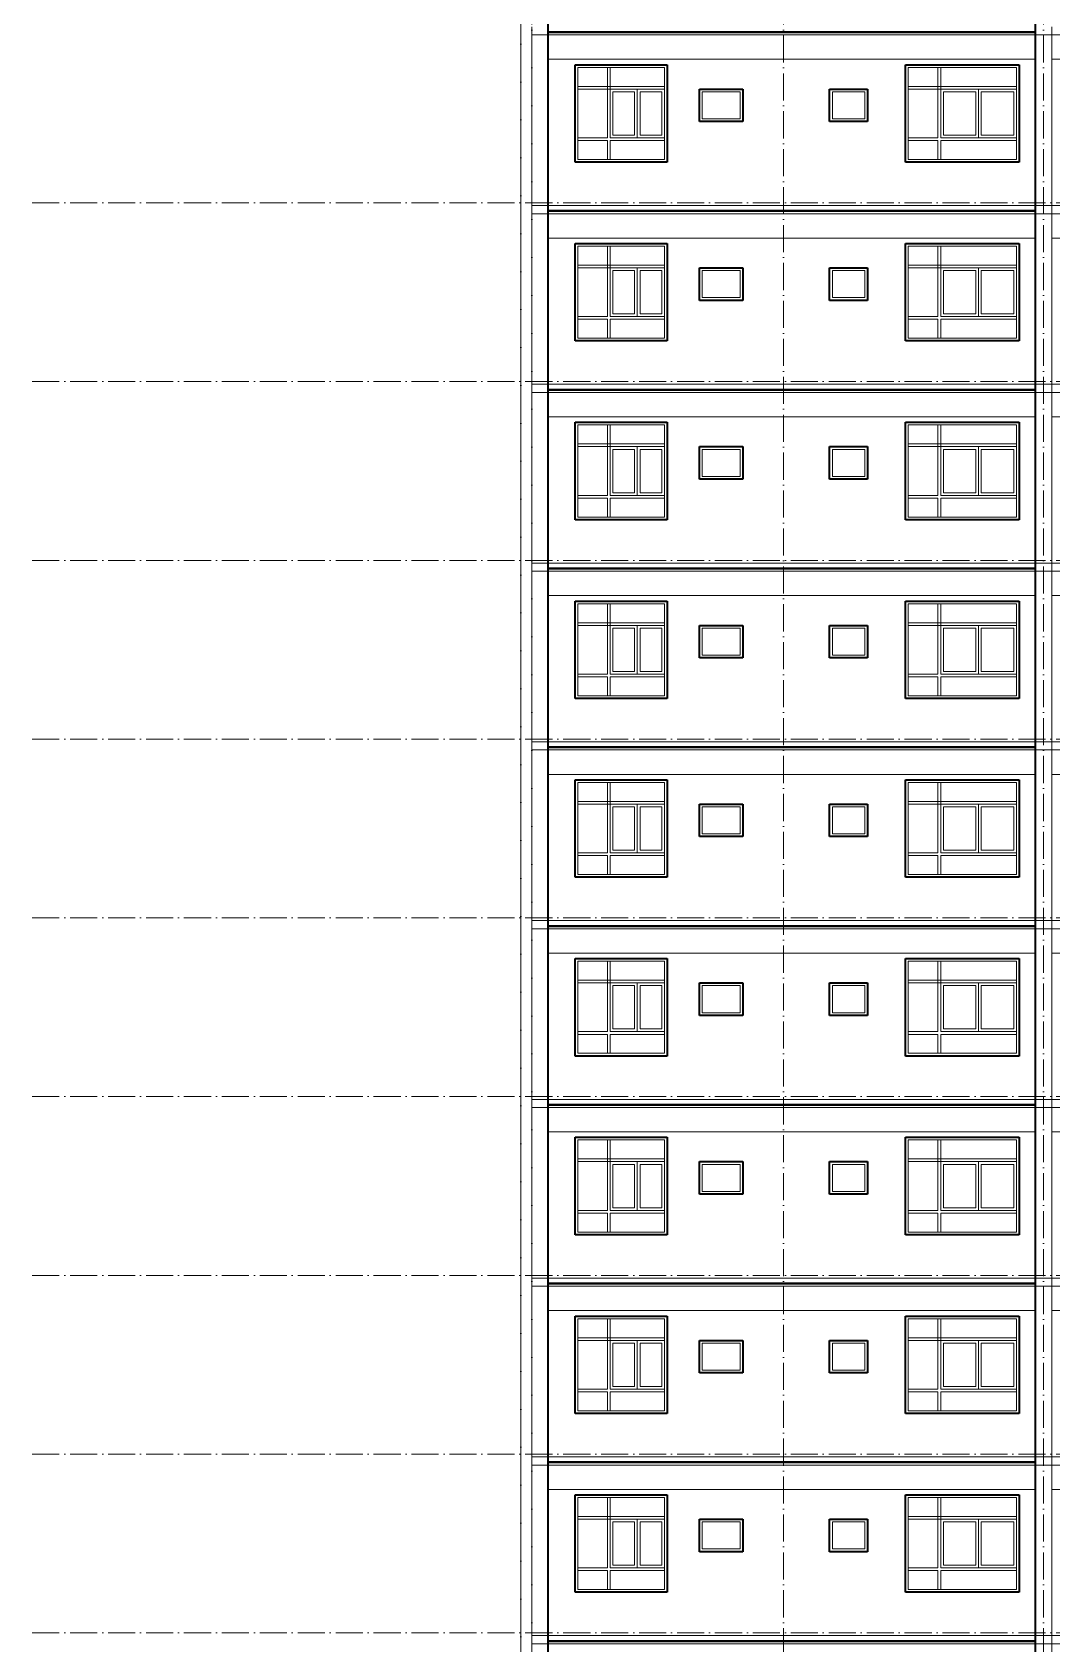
# Model space of a CAD drawing. Header units: millimetres. Extents: x -8482 to 130249, y -7482 to 93550.
# Drawn here: x 68842 to 87661, y 38200 to 67950 of the extents above; entities that cross this region are included whole.
import ezdxf

# ---------------------------------------------------------------- set-up
doc = ezdxf.new("R2010")
doc.units = ezdxf.units.MM
doc.linetypes.add('Grid Line', pattern=[14, 10, -2, 0, -2])
for name, color, linetype, lineweight in [('CUA', 31, 'Continuous', 9), ('NET CAT', 3, 'Continuous', 5), ('NET CATConcrete', 3, 'Continuous', 5), ('NET-THAY', 2, 'Continuous', 9), ('TRUC', 225, 'Continuous', 5)]:
    doc.layers.add(name, color=color, linetype=linetype, lineweight=lineweight)

# ---------------------------------------------------------------- blocks, each defined once
blk = doc.blocks.new('ALC1807-ASCENT PLAZA-TANG DIEN HINH-TANG 5_rvt-23-MẶT ĐỨNG TRỤC Q-A')
at = {"layer": 'NET-THAY', "color": 50, "lineweight": 35}
for p, q in [((-36000, 38250), (-42100, 38250)), ((-42100, 38250), (-42100, 34950)), ((-35550, 38250), (-36000, 38250)), ((-33100, 38250), (-35550, 38250)), ((-33100, 34950), (-33100, 38250))]:
    blk.add_line(p, q, dxfattribs=at)
blk = doc.blocks.new('X-PHONG NGU 2 - X-PHONG NGU 2_Recovery_-60158-MẶT ĐỨNG TRỤC Q-A')
at = {"layer": 'CUA', "color": 90}
for p, q in [((-35500, 24450), (-35500, 22650)), ((-33400, 24450), (-35500, 24450)), ((-35450, 24400), (-33450, 24400)), ((-35450, 22700), (-35450, 24400)), ((-34850, 24400), (-34900, 24400)), ((-34900, 24400), (-34900, 23100)), ((-34850, 23100), (-34850, 24400)), ((-33450, 24400), (-33450, 22700)), ((-33400, 22650), (-33400, 24450)), ((-33450, 24050), (-35450, 24050)), ((-35450, 24050), (-35450, 24000)), ((-35450, 24000), (-33450, 24000)), ((-34150, 24000), (-34850, 24000)), ((-34850, 24000), (-34850, 23100)), ((-34800, 23150), (-34800, 23950)), ((-34800, 23950), (-34200, 23950)), ((-34200, 23950), (-34200, 23150)), ((-34150, 23100), (-34150, 24000)), ((-34100, 23950), (-33500, 23950)), ((-34100, 23150), (-34100, 23950)), ((-33500, 23950), (-33500, 23150)), ((-33450, 24000), (-33450, 24050)), ((-34900, 23100), (-35450, 23100)), ((-35450, 23100), (-35450, 23050)), ((-35450, 23050), (-34900, 23050)), ((-34900, 23050), (-34900, 22700)), ((-33450, 23100), (-34850, 23100)), ((-34850, 23100), (-34150, 23100)), ((-34850, 22700), (-34850, 23050)), ((-34850, 23050), (-33450, 23050)), ((-34200, 23150), (-34800, 23150)), ((-33500, 23150), (-34100, 23150)), ((-33450, 23050), (-33450, 23100)), ((-35500, 22650), (-33400, 22650)), ((-33450, 22700), (-35450, 22700)), ((-34900, 22700), (-34850, 22700))]:
    blk.add_line(p, q, dxfattribs=at)
blk = doc.blocks.new('X-PHONG NGU 2 - X-PHONG NGU 2_Recovery_ 2-194950-MẶT ĐỨNG TRỤC Q-A')
at = {"layer": 'CUA', "color": 90}
for p, q in [((-41600, 24450), (-41600, 22650)), ((-39900, 24450), (-41600, 24450)), ((-41550, 24400), (-39950, 24400)), ((-41550, 22700), (-41550, 24400)), ((-40950, 24400), (-41000, 24400)), ((-41000, 24400), (-41000, 23100)), ((-40950, 23100), (-40950, 24400)), ((-39950, 24400), (-39950, 22700)), ((-39900, 22650), (-39900, 24450)), ((-39950, 24050), (-41550, 24050)), ((-41550, 24050), (-41550, 24000)), ((-41550, 24000), (-39950, 24000)), ((-40450, 24000), (-40950, 24000)), ((-40950, 24000), (-40950, 23100)), ((-40900, 23150), (-40900, 23950)), ((-40900, 23950), (-40500, 23950)), ((-40500, 23950), (-40500, 23150)), ((-40450, 23100), (-40450, 24000)), ((-40400, 23950), (-40000, 23950)), ((-40400, 23150), (-40400, 23950)), ((-40000, 23950), (-40000, 23150)), ((-39950, 24000), (-39950, 24050)), ((-41000, 23100), (-41550, 23100)), ((-41550, 23100), (-41550, 23050)), ((-41550, 23050), (-41000, 23050)), ((-41000, 23050), (-41000, 22700)), ((-39950, 23100), (-40950, 23100)), ((-40950, 23100), (-40450, 23100)), ((-40950, 22700), (-40950, 23050)), ((-40950, 23050), (-39950, 23050)), ((-40500, 23150), (-40900, 23150)), ((-40000, 23150), (-40400, 23150)), ((-39950, 23050), (-39950, 23100)), ((-41600, 22650), (-39900, 22650)), ((-39950, 22700), (-41550, 22700)), ((-41000, 22700), (-40950, 22700))]:
    blk.add_line(p, q, dxfattribs=at)
blk = doc.blocks.new('X-PHONG WC - X-PHONG WC 2-60240-MẶT ĐỨNG TRỤC Q-A')
at = {"layer": 'CUA', "color": 90}
for p, q in [((-38500, 24000), (-39300, 24000)), ((-39300, 24000), (-39300, 23400)), ((-39250, 23450), (-39250, 23950)), ((-39250, 23950), (-38550, 23950)), ((-38550, 23950), (-38550, 23450)), ((-38500, 23400), (-38500, 24000)), ((-39300, 23400), (-38500, 23400)), ((-38550, 23450), (-39250, 23450))]:
    blk.add_line(p, q, dxfattribs=at)
blk = doc.blocks.new('X-PHONG WC - X-PHONG WC 3-194951-MẶT ĐỨNG TRỤC Q-A')
at = {"layer": 'CUA', "color": 90}
for p, q in [((-36200, 24000), (-36900, 24000)), ((-36900, 24000), (-36900, 23400)), ((-36850, 23450), (-36850, 23950)), ((-36850, 23950), (-36250, 23950)), ((-36250, 23950), (-36250, 23450)), ((-36200, 23400), (-36200, 24000)), ((-36900, 23400), (-36200, 23400)), ((-36250, 23450), (-36850, 23450))]:
    blk.add_line(p, q, dxfattribs=at)
blk = doc.blocks.new('ALC1807-ASCENT PLAZA-TANG DIEN HINH-TANG 5_rvt-24-MẶT ĐỨNG TRỤC Q-A')
at = {"layer": 'NET-THAY', "color": 50, "lineweight": 35}
for p, q in [((-36000, 41550), (-42100, 41550)), ((-42100, 41550), (-42100, 38250)), ((-35550, 41550), (-36000, 41550)), ((-33100, 41550), (-35550, 41550)), ((-33100, 38250), (-33100, 41550)), ((-41600, 39150), (-41600, 40950)), ((-41600, 40950), (-39900, 40950)), ((-39900, 40950), (-39900, 39150)), ((-35500, 39150), (-35500, 40950)), ((-35500, 40950), (-33400, 40950)), ((-33400, 40950), (-33400, 39150)), ((-39300, 39900), (-39300, 40500)), ((-39300, 40500), (-38500, 40500)), ((-38500, 40500), (-38500, 39900)), ((-36900, 39900), (-36900, 40500)), ((-36900, 40500), (-36200, 40500)), ((-36200, 40500), (-36200, 39900)), ((-38500, 39900), (-39300, 39900)), ((-36200, 39900), (-36900, 39900)), ((-39900, 39150), (-41600, 39150)), ((-33400, 39150), (-35500, 39150)), ((-42100, 38250), (-36000, 38250)), ((-36000, 38250), (-35550, 38250)), ((-35550, 38250), (-33100, 38250))]:
    blk.add_line(p, q, dxfattribs=at)
at = {"color": 50, "lineweight": 35}
for name in ['X-PHONG NGU 2 - X-PHONG NGU 2_Recovery_ 2-194950-MẶT ĐỨNG TRỤC Q-A', 'X-PHONG NGU 2 - X-PHONG NGU 2_Recovery_-60158-MẶT ĐỨNG TRỤC Q-A', 'X-PHONG WC - X-PHONG WC 2-60240-MẶT ĐỨNG TRỤC Q-A', 'X-PHONG WC - X-PHONG WC 3-194951-MẶT ĐỨNG TRỤC Q-A']:
    blk.add_blockref(name, (0, 16500), dxfattribs=at)
blk = doc.blocks.new('ALC1807-ASCENT PLAZA-TANG DIEN HINH-TANG 5_rvt-25-MẶT ĐỨNG TRỤC Q-A')
at = {"layer": 'NET-THAY', "color": 50, "lineweight": 35}
for p, q in [((-36000, 44850), (-42100, 44850)), ((-42100, 44850), (-42100, 41550)), ((-35550, 44850), (-36000, 44850)), ((-33100, 44850), (-35550, 44850)), ((-33100, 41550), (-33100, 44850)), ((-41600, 42450), (-41600, 44250)), ((-41600, 44250), (-39900, 44250)), ((-39900, 44250), (-39900, 42450)), ((-35500, 42450), (-35500, 44250)), ((-35500, 44250), (-33400, 44250)), ((-33400, 44250), (-33400, 42450)), ((-39300, 43200), (-39300, 43800)), ((-39300, 43800), (-38500, 43800)), ((-38500, 43800), (-38500, 43200)), ((-36900, 43200), (-36900, 43800)), ((-36900, 43800), (-36200, 43800)), ((-36200, 43800), (-36200, 43200)), ((-38500, 43200), (-39300, 43200)), ((-36200, 43200), (-36900, 43200)), ((-39900, 42450), (-41600, 42450)), ((-33400, 42450), (-35500, 42450)), ((-42100, 41550), (-36000, 41550)), ((-36000, 41550), (-35550, 41550)), ((-35550, 41550), (-33100, 41550))]:
    blk.add_line(p, q, dxfattribs=at)
at = {"color": 50, "lineweight": 35}
for name in ['X-PHONG NGU 2 - X-PHONG NGU 2_Recovery_ 2-194950-MẶT ĐỨNG TRỤC Q-A', 'X-PHONG NGU 2 - X-PHONG NGU 2_Recovery_-60158-MẶT ĐỨNG TRỤC Q-A', 'X-PHONG WC - X-PHONG WC 2-60240-MẶT ĐỨNG TRỤC Q-A', 'X-PHONG WC - X-PHONG WC 3-194951-MẶT ĐỨNG TRỤC Q-A']:
    blk.add_blockref(name, (0, 19800), dxfattribs=at)
blk = doc.blocks.new('ALC1807-ASCENT PLAZA-TANG DIEN HINH-TANG 5_rvt-26-MẶT ĐỨNG TRỤC Q-A')
at = {"layer": 'NET-THAY', "color": 50, "lineweight": 35}
for p, q in [((-36000, 48150), (-42100, 48150)), ((-42100, 48150), (-42100, 44850)), ((-35550, 48150), (-36000, 48150)), ((-33100, 48150), (-35550, 48150)), ((-33100, 44850), (-33100, 48150)), ((-41600, 45750), (-41600, 47550)), ((-41600, 47550), (-39900, 47550)), ((-39900, 47550), (-39900, 45750)), ((-35500, 45750), (-35500, 47550)), ((-35500, 47550), (-33400, 47550)), ((-33400, 47550), (-33400, 45750)), ((-39300, 46500), (-39300, 47100)), ((-39300, 47100), (-38500, 47100)), ((-38500, 47100), (-38500, 46500)), ((-36900, 46500), (-36900, 47100)), ((-36900, 47100), (-36200, 47100)), ((-36200, 47100), (-36200, 46500)), ((-38500, 46500), (-39300, 46500)), ((-36200, 46500), (-36900, 46500)), ((-39900, 45750), (-41600, 45750)), ((-33400, 45750), (-35500, 45750)), ((-42100, 44850), (-36000, 44850)), ((-36000, 44850), (-35550, 44850)), ((-35550, 44850), (-33100, 44850))]:
    blk.add_line(p, q, dxfattribs=at)
at = {"color": 50, "lineweight": 35}
for name in ['X-PHONG NGU 2 - X-PHONG NGU 2_Recovery_ 2-194950-MẶT ĐỨNG TRỤC Q-A', 'X-PHONG NGU 2 - X-PHONG NGU 2_Recovery_-60158-MẶT ĐỨNG TRỤC Q-A', 'X-PHONG WC - X-PHONG WC 2-60240-MẶT ĐỨNG TRỤC Q-A', 'X-PHONG WC - X-PHONG WC 3-194951-MẶT ĐỨNG TRỤC Q-A']:
    blk.add_blockref(name, (0, 23100), dxfattribs=at)
blk = doc.blocks.new('ALC1807-ASCENT PLAZA-TANG DIEN HINH-TANG 5_rvt-27-MẶT ĐỨNG TRỤC Q-A')
at = {"layer": 'NET-THAY', "color": 50, "lineweight": 35}
for p, q in [((-36000, 51450), (-42100, 51450)), ((-42100, 51450), (-42100, 48150)), ((-35550, 51450), (-36000, 51450)), ((-33100, 51450), (-35550, 51450)), ((-33100, 48150), (-33100, 51450)), ((-41600, 49050), (-41600, 50850)), ((-41600, 50850), (-39900, 50850)), ((-39900, 50850), (-39900, 49050)), ((-35500, 49050), (-35500, 50850)), ((-35500, 50850), (-33400, 50850)), ((-33400, 50850), (-33400, 49050)), ((-39300, 49800), (-39300, 50400)), ((-39300, 50400), (-38500, 50400)), ((-38500, 50400), (-38500, 49800)), ((-36900, 49800), (-36900, 50400)), ((-36900, 50400), (-36200, 50400)), ((-36200, 50400), (-36200, 49800)), ((-38500, 49800), (-39300, 49800)), ((-36200, 49800), (-36900, 49800)), ((-39900, 49050), (-41600, 49050)), ((-33400, 49050), (-35500, 49050)), ((-42100, 48150), (-36000, 48150)), ((-36000, 48150), (-35550, 48150)), ((-35550, 48150), (-33100, 48150))]:
    blk.add_line(p, q, dxfattribs=at)
at = {"color": 50, "lineweight": 35}
for name in ['X-PHONG NGU 2 - X-PHONG NGU 2_Recovery_ 2-194950-MẶT ĐỨNG TRỤC Q-A', 'X-PHONG NGU 2 - X-PHONG NGU 2_Recovery_-60158-MẶT ĐỨNG TRỤC Q-A', 'X-PHONG WC - X-PHONG WC 2-60240-MẶT ĐỨNG TRỤC Q-A', 'X-PHONG WC - X-PHONG WC 3-194951-MẶT ĐỨNG TRỤC Q-A']:
    blk.add_blockref(name, (0, 26400), dxfattribs=at)
blk = doc.blocks.new('ALC1807-ASCENT PLAZA-TANG DIEN HINH-TANG 5_rvt-28-MẶT ĐỨNG TRỤC Q-A')
at = {"layer": 'NET-THAY', "color": 50, "lineweight": 35}
for p, q in [((-36000, 54750), (-42100, 54750)), ((-42100, 54750), (-42100, 51450)), ((-35550, 54750), (-36000, 54750)), ((-33100, 54750), (-35550, 54750)), ((-33100, 51450), (-33100, 54750)), ((-41600, 52350), (-41600, 54150)), ((-41600, 54150), (-39900, 54150)), ((-39900, 54150), (-39900, 52350)), ((-35500, 52350), (-35500, 54150)), ((-35500, 54150), (-33400, 54150)), ((-33400, 54150), (-33400, 52350)), ((-39300, 53100), (-39300, 53700)), ((-39300, 53700), (-38500, 53700)), ((-38500, 53700), (-38500, 53100)), ((-36900, 53100), (-36900, 53700)), ((-36900, 53700), (-36200, 53700)), ((-36200, 53700), (-36200, 53100)), ((-38500, 53100), (-39300, 53100)), ((-36200, 53100), (-36900, 53100)), ((-39900, 52350), (-41600, 52350)), ((-33400, 52350), (-35500, 52350)), ((-42100, 51450), (-36000, 51450)), ((-36000, 51450), (-35550, 51450)), ((-35550, 51450), (-33100, 51450))]:
    blk.add_line(p, q, dxfattribs=at)
at = {"color": 50, "lineweight": 35}
for name in ['X-PHONG NGU 2 - X-PHONG NGU 2_Recovery_ 2-194950-MẶT ĐỨNG TRỤC Q-A', 'X-PHONG NGU 2 - X-PHONG NGU 2_Recovery_-60158-MẶT ĐỨNG TRỤC Q-A', 'X-PHONG WC - X-PHONG WC 2-60240-MẶT ĐỨNG TRỤC Q-A', 'X-PHONG WC - X-PHONG WC 3-194951-MẶT ĐỨNG TRỤC Q-A']:
    blk.add_blockref(name, (0, 29700), dxfattribs=at)
blk = doc.blocks.new('ALC1807-ASCENT PLAZA-TANG DIEN HINH-TANG 5_rvt-29-MẶT ĐỨNG TRỤC Q-A')
at = {"layer": 'NET-THAY', "color": 50, "lineweight": 35}
for p, q in [((-36000, 58050), (-42100, 58050)), ((-42100, 58050), (-42100, 54750)), ((-35550, 58050), (-36000, 58050)), ((-33100, 58050), (-35550, 58050)), ((-33100, 54750), (-33100, 58050)), ((-41600, 55650), (-41600, 57450)), ((-41600, 57450), (-39900, 57450)), ((-39900, 57450), (-39900, 55650)), ((-35500, 55650), (-35500, 57450)), ((-35500, 57450), (-33400, 57450)), ((-33400, 57450), (-33400, 55650)), ((-39300, 56400), (-39300, 57000)), ((-39300, 57000), (-38500, 57000)), ((-38500, 57000), (-38500, 56400)), ((-36900, 56400), (-36900, 57000)), ((-36900, 57000), (-36200, 57000)), ((-36200, 57000), (-36200, 56400)), ((-38500, 56400), (-39300, 56400)), ((-36200, 56400), (-36900, 56400)), ((-39900, 55650), (-41600, 55650)), ((-33400, 55650), (-35500, 55650)), ((-42100, 54750), (-36000, 54750)), ((-36000, 54750), (-35550, 54750)), ((-35550, 54750), (-33100, 54750))]:
    blk.add_line(p, q, dxfattribs=at)
at = {"color": 50, "lineweight": 35}
for name in ['X-PHONG NGU 2 - X-PHONG NGU 2_Recovery_ 2-194950-MẶT ĐỨNG TRỤC Q-A', 'X-PHONG NGU 2 - X-PHONG NGU 2_Recovery_-60158-MẶT ĐỨNG TRỤC Q-A', 'X-PHONG WC - X-PHONG WC 2-60240-MẶT ĐỨNG TRỤC Q-A', 'X-PHONG WC - X-PHONG WC 3-194951-MẶT ĐỨNG TRỤC Q-A']:
    blk.add_blockref(name, (0, 33000), dxfattribs=at)
blk = doc.blocks.new('ALC1807-ASCENT PLAZA-TANG DIEN HINH-TANG 5_rvt-30-MẶT ĐỨNG TRỤC Q-A')
at = {"layer": 'NET-THAY', "color": 50, "lineweight": 35}
for p, q in [((-36000, 61350), (-42100, 61350)), ((-42100, 61350), (-42100, 58050)), ((-35550, 61350), (-36000, 61350)), ((-33100, 61350), (-35550, 61350)), ((-33100, 58050), (-33100, 61350)), ((-41600, 58950), (-41600, 60750)), ((-41600, 60750), (-39900, 60750)), ((-39900, 60750), (-39900, 58950)), ((-35500, 58950), (-35500, 60750)), ((-35500, 60750), (-33400, 60750)), ((-33400, 60750), (-33400, 58950)), ((-39300, 59700), (-39300, 60300)), ((-39300, 60300), (-38500, 60300)), ((-38500, 60300), (-38500, 59700)), ((-36900, 59700), (-36900, 60300)), ((-36900, 60300), (-36200, 60300)), ((-36200, 60300), (-36200, 59700)), ((-38500, 59700), (-39300, 59700)), ((-36200, 59700), (-36900, 59700)), ((-39900, 58950), (-41600, 58950)), ((-33400, 58950), (-35500, 58950)), ((-42100, 58050), (-36000, 58050)), ((-36000, 58050), (-35550, 58050)), ((-35550, 58050), (-33100, 58050))]:
    blk.add_line(p, q, dxfattribs=at)
at = {"color": 50, "lineweight": 35}
for name in ['X-PHONG NGU 2 - X-PHONG NGU 2_Recovery_ 2-194950-MẶT ĐỨNG TRỤC Q-A', 'X-PHONG NGU 2 - X-PHONG NGU 2_Recovery_-60158-MẶT ĐỨNG TRỤC Q-A', 'X-PHONG WC - X-PHONG WC 2-60240-MẶT ĐỨNG TRỤC Q-A', 'X-PHONG WC - X-PHONG WC 3-194951-MẶT ĐỨNG TRỤC Q-A']:
    blk.add_blockref(name, (0, 36300), dxfattribs=at)
blk = doc.blocks.new('ALC1807-ASCENT PLAZA-TANG DIEN HINH-TANG 5_rvt-31-MẶT ĐỨNG TRỤC Q-A')
at = {"layer": 'NET-THAY', "color": 50, "lineweight": 35}
for p, q in [((-36000, 64650), (-42100, 64650)), ((-42100, 64650), (-42100, 61350)), ((-35550, 64650), (-36000, 64650)), ((-33100, 64650), (-35550, 64650)), ((-33100, 61350), (-33100, 64650)), ((-41600, 62250), (-41600, 64050)), ((-41600, 64050), (-39900, 64050)), ((-39900, 64050), (-39900, 62250)), ((-35500, 62250), (-35500, 64050)), ((-35500, 64050), (-33400, 64050)), ((-33400, 64050), (-33400, 62250)), ((-39300, 63000), (-39300, 63600)), ((-39300, 63600), (-38500, 63600)), ((-38500, 63600), (-38500, 63000)), ((-36900, 63000), (-36900, 63600)), ((-36900, 63600), (-36200, 63600)), ((-36200, 63600), (-36200, 63000)), ((-38500, 63000), (-39300, 63000)), ((-36200, 63000), (-36900, 63000)), ((-39900, 62250), (-41600, 62250)), ((-33400, 62250), (-35500, 62250)), ((-42100, 61350), (-36000, 61350)), ((-36000, 61350), (-35550, 61350)), ((-35550, 61350), (-33100, 61350))]:
    blk.add_line(p, q, dxfattribs=at)
at = {"color": 50, "lineweight": 35}
for name in ['X-PHONG NGU 2 - X-PHONG NGU 2_Recovery_ 2-194950-MẶT ĐỨNG TRỤC Q-A', 'X-PHONG NGU 2 - X-PHONG NGU 2_Recovery_-60158-MẶT ĐỨNG TRỤC Q-A', 'X-PHONG WC - X-PHONG WC 2-60240-MẶT ĐỨNG TRỤC Q-A', 'X-PHONG WC - X-PHONG WC 3-194951-MẶT ĐỨNG TRỤC Q-A']:
    blk.add_blockref(name, (0, 39600), dxfattribs=at)
blk = doc.blocks.new('ALC1807-ASCENT PLAZA-TANG DIEN HINH-TANG 5_rvt-32-MẶT ĐỨNG TRỤC Q-A')
at = {"layer": 'NET-THAY', "color": 50, "lineweight": 35}
for p, q in [((-36000, 67950), (-42100, 67950)), ((-42100, 67950), (-42100, 64650)), ((-35550, 67950), (-36000, 67950)), ((-33100, 67950), (-35550, 67950)), ((-33100, 64650), (-33100, 67950)), ((-41600, 65550), (-41600, 67350)), ((-41600, 67350), (-39900, 67350)), ((-39900, 67350), (-39900, 65550)), ((-35500, 65550), (-35500, 67350)), ((-35500, 67350), (-33400, 67350)), ((-33400, 67350), (-33400, 65550)), ((-39300, 66300), (-39300, 66900)), ((-39300, 66900), (-38500, 66900)), ((-38500, 66900), (-38500, 66300)), ((-36900, 66300), (-36900, 66900)), ((-36900, 66900), (-36200, 66900)), ((-36200, 66900), (-36200, 66300)), ((-38500, 66300), (-39300, 66300)), ((-36200, 66300), (-36900, 66300)), ((-39900, 65550), (-41600, 65550)), ((-33400, 65550), (-35500, 65550)), ((-42100, 64650), (-36000, 64650)), ((-36000, 64650), (-35550, 64650)), ((-35550, 64650), (-33100, 64650))]:
    blk.add_line(p, q, dxfattribs=at)
at = {"color": 50, "lineweight": 35}
for name in ['X-PHONG NGU 2 - X-PHONG NGU 2_Recovery_ 2-194950-MẶT ĐỨNG TRỤC Q-A', 'X-PHONG NGU 2 - X-PHONG NGU 2_Recovery_-60158-MẶT ĐỨNG TRỤC Q-A', 'X-PHONG WC - X-PHONG WC 2-60240-MẶT ĐỨNG TRỤC Q-A', 'X-PHONG WC - X-PHONG WC 3-194951-MẶT ĐỨNG TRỤC Q-A']:
    blk.add_blockref(name, (0, 42900), dxfattribs=at)
blk = doc.blocks.new('ALC1807-ASCENT PLAZA-TANG DIEN HINH-TANG 5_rvt-33-MẶT ĐỨNG TRỤC Q-A')
at = {"layer": 'NET-THAY', "color": 50, "lineweight": 35}
for p, q in [((-42100, 71250), (-42100, 67950)), ((-33100, 67950), (-33100, 71250)), ((-42100, 67950), (-36000, 67950)), ((-36000, 67950), (-35550, 67950)), ((-35550, 67950), (-33100, 67950))]:
    blk.add_line(p, q, dxfattribs=at)

msp = doc.modelspace()

# ---------------------------------------------------------------- linework, layer by layer
at = {"layer": 'NET CAT'}
for p, q in [((77860.6, 81250), (77860.6, 5450)), ((78060.6, 67900), (78360.6, 67900)), ((78060.6, 67900), (78060.6, 64750)), ((87360.6, 67900), (87660.6, 67900)), ((87660.6, 67900), (87660.6, 64750)), ((78360.6, 67450), (78360.6, 64750)), ((87360.6, 67450), (87360.6, 64750)), ((78360.6, 64750), (78060.6, 64750)), ((78060.6, 64600), (78360.6, 64600)), ((78060.6, 64600), (78060.6, 61450)), ((87660.6, 64750), (87360.6, 64750)), ((87360.6, 64600), (87660.6, 64600)), ((87660.6, 64600), (87660.6, 61450)), ((78360.6, 64150), (78360.6, 61450)), ((87360.6, 64150), (87360.6, 61450)), ((78360.6, 61450), (78060.6, 61450)), ((78060.6, 61300), (78360.6, 61300)), ((78060.6, 61300), (78060.6, 58150)), ((87660.6, 61450), (87360.6, 61450)), ((87360.6, 61300), (87660.6, 61300)), ((87660.6, 61300), (87660.6, 58150)), ((78360.6, 60850), (78360.6, 58150)), ((87360.6, 60850), (87360.6, 58150)), ((78360.6, 58150), (78060.6, 58150)), ((87660.6, 58150), (87360.6, 58150)), ((78060.6, 58000), (78360.6, 58000)), ((78060.6, 58000), (78060.6, 54850)), ((87360.6, 58000), (87660.6, 58000)), ((87660.6, 58000), (87660.6, 54850)), ((78360.6, 57550), (78360.6, 54850)), ((87360.6, 57550), (87360.6, 54850)), ((78360.6, 54850), (78060.6, 54850)), ((87660.6, 54850), (87360.6, 54850)), ((78060.6, 54700), (78360.6, 54700)), ((78060.6, 54700), (78060.6, 51550)), ((87360.6, 54700), (87660.6, 54700)), ((87660.6, 54700), (87660.6, 51550)), ((78360.6, 54250), (78360.6, 51550)), ((87360.6, 54250), (87360.6, 51550)), ((78360.6, 51550), (78060.6, 51550)), ((87660.6, 51550), (87360.6, 51550)), ((78060.6, 51400), (78360.6, 51400)), ((78060.6, 51400), (78060.6, 48250)), ((87360.6, 51400), (87660.6, 51400)), ((87660.6, 51400), (87660.6, 48250)), ((78360.6, 50950), (78360.6, 48250)), ((87360.6, 50950), (87360.6, 48250)), ((78360.6, 48250), (78060.6, 48250)), ((87660.6, 48250), (87360.6, 48250)), ((78060.6, 48100), (78360.6, 48100)), ((78060.6, 48100), (78060.6, 44950)), ((87360.6, 48100), (87660.6, 48100)), ((87660.6, 48100), (87660.6, 44950)), ((78360.6, 47650), (78360.6, 44950)), ((87360.6, 47650), (87360.6, 44950)), ((78360.6, 44950), (78060.6, 44950)), ((87660.6, 44950), (87360.6, 44950)), ((78060.6, 44800), (78360.6, 44800)), ((78060.6, 44800), (78060.6, 41650)), ((87360.6, 44800), (87660.6, 44800)), ((87660.6, 44800), (87660.6, 41650)), ((78360.6, 44350), (78360.6, 41650)), ((87360.6, 44350), (87360.6, 41650)), ((78360.6, 41650), (78060.6, 41650)), ((78060.6, 41500), (78360.6, 41500)), ((78060.6, 41500), (78060.6, 38350)), ((87660.6, 41650), (87360.6, 41650)), ((87360.6, 41500), (87660.6, 41500)), ((87660.6, 41500), (87660.6, 38350)), ((78360.6, 41050), (78360.6, 38350)), ((87360.6, 41050), (87360.6, 38350)), ((78360.6, 38350), (78060.6, 38350)), ((78060.6, 38200), (78360.6, 38200)), ((78060.6, 38200), (78060.6, 35050)), ((87660.6, 38350), (87360.6, 38350)), ((87360.6, 38200), (87660.6, 38200)), ((87660.6, 38200), (87660.6, 35050))]:
    msp.add_line(p, q, dxfattribs=at)
at = {"layer": 'NET CATConcrete'}
for p, q in [((87360.6, 67900), (78360.6, 67900)), ((87360.6, 67450), (78360.6, 67450)), ((89160.6, 67450), (87660.6, 67450)), ((87360.6, 64600), (78360.6, 64600)), ((87360.6, 64150), (78360.6, 64150)), ((89160.6, 64150), (87660.6, 64150)), ((87360.6, 61300), (78360.6, 61300)), ((87360.6, 60850), (78360.6, 60850)), ((89160.6, 60850), (87660.6, 60850)), ((87360.6, 58000), (78360.6, 58000)), ((87360.6, 57550), (78360.6, 57550)), ((89160.6, 57550), (87660.6, 57550)), ((87360.6, 54700), (78360.6, 54700)), ((87360.6, 54250), (78360.6, 54250)), ((89160.6, 54250), (87660.6, 54250)), ((87360.6, 51400), (78360.6, 51400)), ((87360.6, 50950), (78360.6, 50950)), ((89160.6, 50950), (87660.6, 50950)), ((87360.6, 48100), (78360.6, 48100)), ((87360.6, 47650), (78360.6, 47650)), ((89160.6, 47650), (87660.6, 47650)), ((87360.6, 44800), (78360.6, 44800)), ((87360.6, 44350), (78360.6, 44350)), ((89160.6, 44350), (87660.6, 44350)), ((87360.6, 41500), (78360.6, 41500)), ((87360.6, 41050), (78360.6, 41050)), ((89160.6, 41050), (87660.6, 41050)), ((87360.6, 38200), (78360.6, 38200))]:
    msp.add_line(p, q, dxfattribs=at)
at = {"layer": 'NET-THAY'}
for p, q in [((78060.6, 68050), (78060.6, 67900)), ((98760.6, 67900), (78060.6, 67900)), ((87660.6, 67900), (87660.6, 68050)), ((78060.6, 64750), (98760.6, 64750)), ((78060.6, 64750), (78060.6, 64600)), ((98760.6, 64600), (78060.6, 64600)), ((87660.6, 64600), (87660.6, 64750)), ((78060.6, 61450), (98760.6, 61450)), ((78060.6, 61450), (78060.6, 61300)), ((98760.6, 61300), (78060.6, 61300)), ((87660.6, 61300), (87660.6, 61450)), ((78060.6, 58150), (98760.6, 58150)), ((78060.6, 58150), (78060.6, 58000)), ((87660.6, 58000), (87660.6, 58150)), ((98760.6, 58000), (78060.6, 58000)), ((78060.6, 54850), (98760.6, 54850)), ((78060.6, 54850), (78060.6, 54700)), ((87660.6, 54700), (87660.6, 54850)), ((98760.6, 54700), (78060.6, 54700)), ((78060.6, 51550), (98760.6, 51550)), ((78060.6, 51550), (78060.6, 51400)), ((87660.6, 51400), (87660.6, 51550)), ((98760.6, 51400), (78060.6, 51400)), ((78060.6, 48250), (98760.6, 48250)), ((78060.6, 48250), (78060.6, 48100)), ((87660.6, 48100), (87660.6, 48250)), ((98760.6, 48100), (78060.6, 48100)), ((78060.6, 44950), (98760.6, 44950)), ((78060.6, 44950), (78060.6, 44800)), ((87660.6, 44800), (87660.6, 44950)), ((98760.6, 44800), (78060.6, 44800)), ((78060.6, 41650), (98760.6, 41650)), ((78060.6, 41650), (78060.6, 41500)), ((98760.6, 41500), (78060.6, 41500)), ((87660.6, 41500), (87660.6, 41650)), ((78060.6, 38350), (98760.6, 38350)), ((78060.6, 38350), (78060.6, 38200)), ((98760.6, 38200), (78060.6, 38200)), ((87660.6, 38200), (87660.6, 38350))]:
    msp.add_line(p, q, dxfattribs=at)
at = {"layer": 'TRUC', "linetype": 'Grid Line', "ltscale": 50}
for p, q in [((77860.6, -3579.7), (77860.6, 93540.4)), ((78060.6, -6119.7), (78060.6, 93540.4)), ((82710.6, -6119.7), (82710.6, 93540.4)), ((87510.6, -6119.7), (87510.6, 93540.4)), ((68842.1, 64800), (128842.1, 64800)), ((68842.1, 61500), (128842.1, 61500)), ((68842.1, 58200), (128842.1, 58200)), ((68842.1, 54900), (128842.1, 54900)), ((68842.1, 51600), (128842.1, 51600)), ((68842.1, 48300), (128842.1, 48300)), ((68842.1, 45000), (128842.1, 45000)), ((68842.1, 41700), (128842.1, 41700)), ((68842.1, 38400), (128842.1, 38400))]:
    msp.add_line(p, q, dxfattribs=at)

# ---------------------------------------------------------------- block references
at = {"color": 130, "lineweight": 5}
for name in ['ALC1807-ASCENT PLAZA-TANG DIEN HINH-TANG 5_rvt-33-MẶT ĐỨNG TRỤC Q-A', 'ALC1807-ASCENT PLAZA-TANG DIEN HINH-TANG 5_rvt-32-MẶT ĐỨNG TRỤC Q-A', 'ALC1807-ASCENT PLAZA-TANG DIEN HINH-TANG 5_rvt-31-MẶT ĐỨNG TRỤC Q-A', 'ALC1807-ASCENT PLAZA-TANG DIEN HINH-TANG 5_rvt-30-MẶT ĐỨNG TRỤC Q-A', 'ALC1807-ASCENT PLAZA-TANG DIEN HINH-TANG 5_rvt-29-MẶT ĐỨNG TRỤC Q-A', 'ALC1807-ASCENT PLAZA-TANG DIEN HINH-TANG 5_rvt-28-MẶT ĐỨNG TRỤC Q-A', 'ALC1807-ASCENT PLAZA-TANG DIEN HINH-TANG 5_rvt-27-MẶT ĐỨNG TRỤC Q-A', 'ALC1807-ASCENT PLAZA-TANG DIEN HINH-TANG 5_rvt-26-MẶT ĐỨNG TRỤC Q-A', 'ALC1807-ASCENT PLAZA-TANG DIEN HINH-TANG 5_rvt-25-MẶT ĐỨNG TRỤC Q-A', 'ALC1807-ASCENT PLAZA-TANG DIEN HINH-TANG 5_rvt-24-MẶT ĐỨNG TRỤC Q-A', 'ALC1807-ASCENT PLAZA-TANG DIEN HINH-TANG 5_rvt-23-MẶT ĐỨNG TRỤC Q-A']:
    msp.add_blockref(name, (120460.5, 0), dxfattribs=at)

doc.saveas('drawing.dxf')
